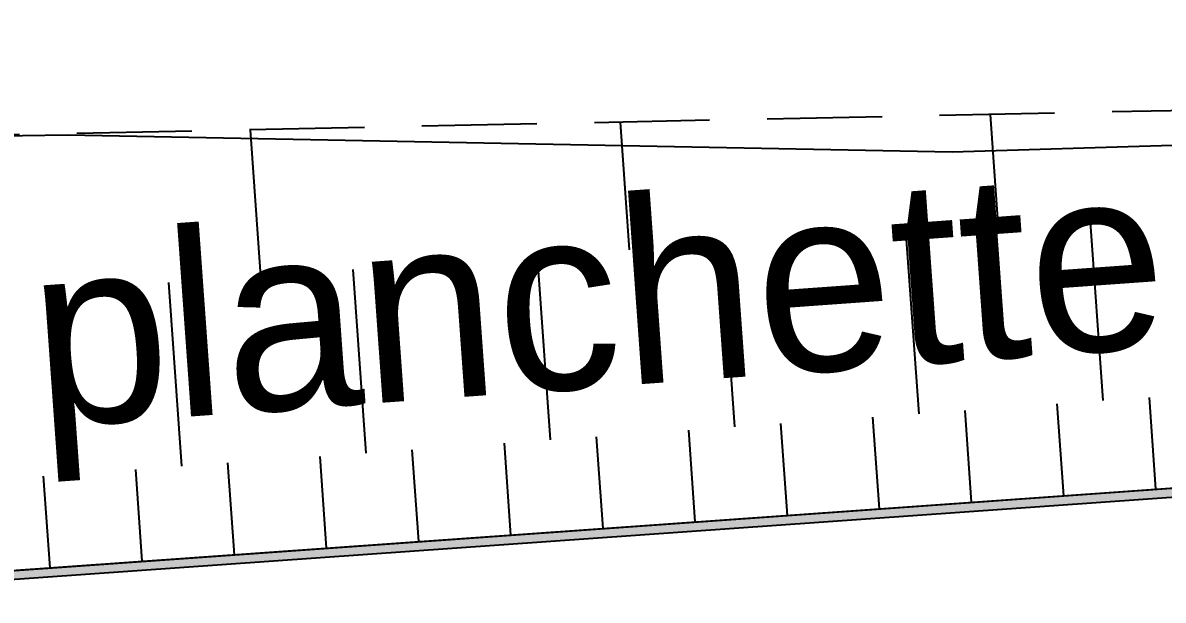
# Model space of a CAD drawing. Header units: metres. Extents: x 1851758 to 1852050, y 5187822 to 5188223.
# Drawn here: x 1851953.613 to 1851957.33, y 5187887.644 to 5187889.525 of the extents above; entities that cross this region are included whole.
import ezdxf
from ezdxf.enums import TextEntityAlignment as Align

# ---------------------------------------------------------------- set-up
doc = ezdxf.new("R2010")
doc.units = ezdxf.units.M
doc.header["$LTSCALE"] = 2.5
doc.linetypes.add('L8', pattern=[0.225, 0.15, -0.075])
for name, color, linetype in [('PFM_VRD ET 2D', 7, 'CONTINUOUS'), ('PRO_VOI', 7, 'CONTINUOUS'), ('PRO_VOI_PLANCHETTES', 232, 'CONTINUOUS'), ('PRO_VOI_PLANCHETTES_TXT', 232, 'CONTINUOUS')]:
    doc.layers.add(name, color=color, linetype=linetype)
doc.layers.add('PRO_PAR_SURF', color=157, linetype='CONTINUOUS', lineweight=20)
doc.styles.add('_ECRITURE', font='NEWSGOTN.TTF')

msp = doc.modelspace()

# ---------------------------------------------------------------- hatches: boundary and pattern name
at = {"layer": 'PRO_VOI_PLANCHETTES'}
h = msp.add_hatch(color=256, dxfattribs=at)
h.dxf.hatch_style = 1
h.paths.add_polyline_path([(1851899.1364, 5187902.8628), (1851900.494, 5187883.9652), (1851977.1871, 5187889.4194), (1851978.221, 5187892.2356), (1851977.132, 5187910.471), (1851977.1619, 5187910.4732), (1851978.2513, 5187892.2311), (1851977.2085, 5187889.3908), (1851900.4662, 5187883.9331), (1851899.1065, 5187902.8607)])

# ---------------------------------------------------------------- linework, layer by layer
at = {"layer": 'PFM_VRD ET 2D', "flags": 128}
msp.add_lwpolyline([(1851922.7669, 5187885.5191), (1851936.1333, 5187887.5345), (1851939.0686, 5187887.9532), (1851939.2563, 5187887.9637), (1851953.17, 5187889.152), (1851953.7588, 5187889.1606), (1851956.6423, 5187889.1053), (1851969.1311, 5187889.4834)], dxfattribs=at)
at = {"layer": 'PRO_PAR_SURF', "flags": 128}
for points in [[(1851898.9931, 5187904.8577), (1851977.132, 5187910.471), (1851978.221, 5187892.2356), (1851977.1871, 5187889.4194), (1851900.494, 5187883.9652)], [(1851977.132, 5187910.471), (1851898.9931, 5187904.8577), (1851900.494, 5187883.9652), (1851977.1871, 5187889.4194), (1851978.221, 5187892.2356)]]:
    msp.add_lwpolyline(points, close=True, dxfattribs=at)
at = {"layer": 'PRO_VOI', "color": 32}
for p, q in [((1851956.7918, 5187888.8712, 297.2628), (1851956.7665, 5187889.2267, 297.2628)), ((1851955.5904, 5187888.7857, 297.2628), (1851955.5608, 5187889.2017, 297.2628)), ((1851954.3889, 5187888.7003, 297.2628), (1851954.3551, 5187889.1766, 297.2628)), ((1851957.1347, 5187888.2941, 297.2628), (1851957.0922, 5187888.8925, 297.2628)), ((1851956.534, 5187888.2513, 297.2628), (1851956.4915, 5187888.8498, 297.2628)), ((1851955.9333, 5187888.2086, 297.2628), (1851955.8907, 5187888.8071, 297.2628)), ((1851955.3326, 5187888.1659, 297.2628), (1851955.29, 5187888.7644, 297.2628)), ((1851954.7319, 5187888.1232, 297.2628), (1851954.6893, 5187888.7217, 297.2628)), ((1851954.1311, 5187888.0805, 297.2628), (1851954.0886, 5187888.6789, 297.2628)), ((1851957.3062, 5187888.0055, 297.2628), (1851957.2849, 5187888.3047, 297.2628)), ((1851956.7055, 5187887.9628, 297.2628), (1851956.6842, 5187888.262, 297.2628)), ((1851957.0058, 5187887.9841, 297.2628), (1851956.9846, 5187888.2834, 297.2628)), ((1851956.4051, 5187887.9414, 297.2628), (1851956.3838, 5187888.2407, 297.2628)), ((1851955.8044, 5187887.8987, 297.2628), (1851955.7831, 5187888.1979, 297.2628)), ((1851956.1048, 5187887.9201, 297.2628), (1851956.0835, 5187888.2193, 297.2628)), ((1851955.2037, 5187887.856, 297.2628), (1851955.1824, 5187888.1552, 297.2628)), ((1851955.504, 5187887.8773, 297.2628), (1851955.4828, 5187888.1766, 297.2628)), ((1851954.603, 5187887.8132, 297.2628), (1851954.5817, 5187888.1125, 297.2628)), ((1851954.9033, 5187887.8346, 297.2628), (1851954.882, 5187888.1339, 297.2628)), ((1851954.3026, 5187887.7919, 297.2628), (1851954.2813, 5187888.0911, 297.2628)), ((1851953.7019, 5187887.7492, 297.2628), (1851953.6806, 5187888.0484, 297.2628)), ((1851954.0022, 5187887.7705, 297.2628), (1851953.981, 5187888.0698, 297.2628))]:
    msp.add_line(p, q, dxfattribs=at)
at = {"layer": 'PRO_VOI', "flags": 128}
msp.add_lwpolyline([(1851900.327, 5187886.29), (1851900.494, 5187883.9652), (1851977.1871, 5187889.4194), (1851978.0774, 5187891.8445)], dxfattribs=at)
at = {"layer": 'PRO_VOI', "color": 34, "linetype": 'L8', "elevation": 297.2628, "flags": 128}
msp.add_lwpolyline([(1851973.826, 5187889.1803), (1851971.3652, 5187889.5105), (1851969.1311, 5187889.4834), (1851953.17, 5187889.152), (1851939.0686, 5187887.9532), (1851922.7647, 5187885.549)], dxfattribs=at)
at = {"layer": 'PRO_VOI_PLANCHETTES', "flags": 128}
msp.add_lwpolyline([(1851899.1364, 5187902.8628), (1851900.494, 5187883.9652), (1851977.1871, 5187889.4194), (1851978.221, 5187892.2356), (1851977.132, 5187910.471), (1851977.1619, 5187910.4732), (1851978.2513, 5187892.2311), (1851977.2085, 5187889.3908), (1851900.4662, 5187883.9331), (1851899.1065, 5187902.8607)], close=True, dxfattribs=at)

# ---------------------------------------------------------------- texts
at = {"layer": 'PRO_VOI_PLANCHETTES_TXT', "style": '_ECRITURE'}
msp.add_text('planchette arasée', height=0.6, rotation=4.1089, dxfattribs=at).set_placement((1851956.8266, 5187888.6652), align=Align.MIDDLE)

doc.saveas('drawing.dxf')
